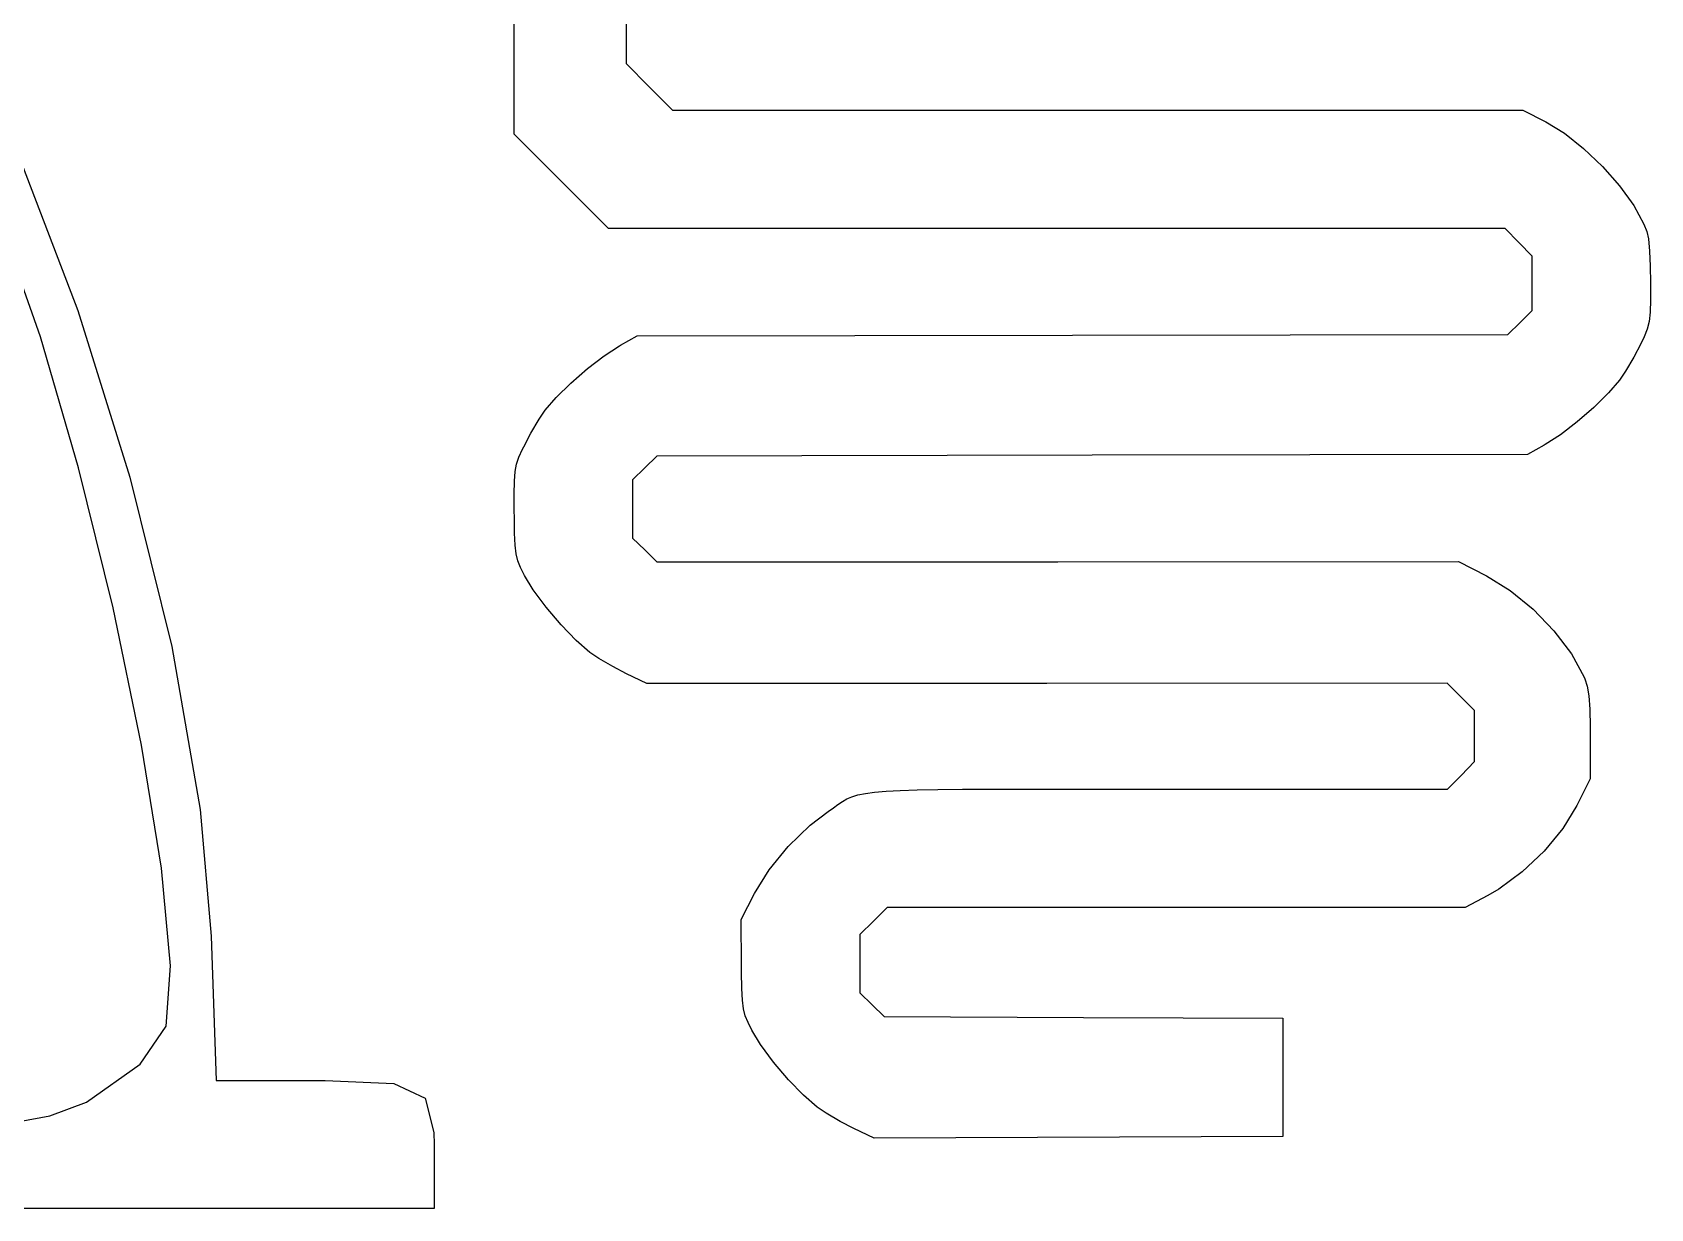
# Model space of a CAD drawing. Extents: x 83.3 to 116.7, y -116.6 to -83.3.
# Drawn here: x 92.373 to 94.9, y -88.48 to -86.644 of the extents above; entities that cross this region are included whole.
import ezdxf

# ---------------------------------------------------------------- set-up
doc = ezdxf.new("R2010")
doc.units = 0
doc.layers.add('BLACK', color=7, linetype='CONTINUOUS')

msp = doc.modelspace()

# ---------------------------------------------------------------- linework, layer by layer
at = {"layer": 'BLACK', "linetype": 'CONTINUOUS'}
for p, q in [((93.125, -86.8024), (93.125, -86.1324)), ((93.3001, -86.3505), (93.2999, -86.6921)), ((93.2999, -86.6921), (93.3361, -86.7286)), ((93.3361, -86.7286), (93.3722, -86.765)), ((93.3722, -86.765), (94.7002, -86.765)), ((94.7002, -86.765), (94.7364, -86.7832)), ((94.7364, -86.7832), (94.7653, -86.8009)), ((93.2724, -86.95), (93.125, -86.8024)), ((94.7653, -86.8009), (94.7954, -86.8249)), ((94.7954, -86.8249), (94.8246, -86.853)), ((92.3514, -86.8368), (92.4435, -87.0776)), ((94.8246, -86.853), (94.8513, -86.8834)), ((94.8513, -86.8834), (94.8736, -86.914)), ((94.8736, -86.914), (94.8896, -86.9428)), ((92.3855, -87.1187), (92.3246, -86.9461)), ((94.6729, -86.95), (93.2724, -86.95)), ((94.694, -86.9714), (94.6729, -86.95)), ((94.8896, -86.9428), (94.8943, -86.9545)), ((94.8943, -86.9545), (94.8965, -86.9661)), ((94.715, -86.9929), (94.694, -86.9714)), ((94.8965, -86.9661), (94.8983, -86.985)), ((94.8983, -86.985), (94.8995, -87.0087)), ((94.715, -87.078), (94.715, -86.9929)), ((94.8995, -87.0087), (94.9, -87.0345)), ((94.9, -87.0345), (94.8999, -87.0612)), ((94.8999, -87.0612), (94.8992, -87.0804)), ((92.4435, -87.0776), (92.5249, -87.3378)), ((94.696, -87.0965), (94.715, -87.078)), ((94.8992, -87.0804), (94.8975, -87.0947)), ((94.6771, -87.115), (94.696, -87.0965)), ((94.8945, -87.1067), (94.8897, -87.1189)), ((94.8975, -87.0947), (94.8945, -87.1067)), ((92.4448, -87.3233), (92.3855, -87.1187)), ((93.2659, -87.1483), (93.2895, -87.1329)), ((93.2895, -87.1329), (93.2911, -87.1321)), ((93.2911, -87.1321), (93.3175, -87.1175)), ((93.3175, -87.1175), (93.9973, -87.1163)), ((93.9973, -87.1163), (94.6771, -87.115)), ((94.8848, -87.1296), (94.8738, -87.1507)), ((94.8897, -87.1189), (94.8848, -87.1296)), ((93.2396, -87.1684), (93.2659, -87.1483)), ((94.8738, -87.1507), (94.8609, -87.1724)), ((93.2136, -87.191), (93.2396, -87.1684)), ((94.8515, -87.1864), (94.8344, -87.2064)), ((94.8609, -87.1724), (94.8515, -87.1864)), ((93.1735, -87.2336), (93.1906, -87.2136)), ((93.1906, -87.2136), (93.2136, -87.191)), ((94.8344, -87.2064), (94.8114, -87.229)), ((93.1641, -87.2476), (93.1735, -87.2336)), ((94.8114, -87.229), (94.7854, -87.2516)), ((93.1511, -87.2693), (93.1641, -87.2476)), ((94.7854, -87.2516), (94.7591, -87.2717)), ((93.1382, -87.2944), (93.1401, -87.2904)), ((93.1401, -87.2904), (93.1511, -87.2693)), ((94.7339, -87.2879), (94.7075, -87.3025)), ((94.7355, -87.2871), (94.7339, -87.2879)), ((94.7591, -87.2717), (94.7355, -87.2871)), ((93.1289, -87.3176), (93.1327, -87.3067)), ((93.1327, -87.3067), (93.1382, -87.2944)), ((93.3479, -87.305), (93.329, -87.3235)), ((94.0277, -87.3037), (93.3479, -87.305)), ((94.7075, -87.3025), (94.0277, -87.3037)), ((92.4987, -87.5418), (92.4448, -87.3233)), ((92.5249, -87.3378), (92.5904, -87.6026)), ((93.1255, -87.3441), (93.1267, -87.3293)), ((93.1267, -87.3293), (93.1289, -87.3176)), ((93.329, -87.3235), (93.31, -87.342)), ((93.1252, -87.3643), (93.1255, -87.3441)), ((93.1254, -87.3922), (93.1252, -87.3643)), ((93.31, -87.342), (93.31, -87.433)), ((93.1255, -87.3992), (93.1254, -87.3922)), ((93.1259, -87.4252), (93.1255, -87.3992)), ((93.1267, -87.444), (93.1259, -87.4252)), ((93.31, -87.433), (93.329, -87.4516)), ((93.1283, -87.4577), (93.1267, -87.444)), ((93.131, -87.4687), (93.1283, -87.4577)), ((93.329, -87.4516), (93.3481, -87.4702)), ((93.1353, -87.4791), (93.131, -87.4687)), ((93.1415, -87.4913), (93.1353, -87.4791)), ((93.1551, -87.5137), (93.1415, -87.4913)), ((93.3481, -87.4702), (93.9741, -87.47)), ((93.9741, -87.47), (94.6, -87.4699)), ((94.6, -87.4699), (94.6438, -87.4921)), ((94.6438, -87.4921), (94.6806, -87.5147)), ((93.1753, -87.5412), (93.1551, -87.5137)), ((94.6806, -87.5147), (94.7163, -87.544)), ((92.5432, -87.7562), (92.4987, -87.5418)), ((93.1984, -87.5687), (93.1753, -87.5412)), ((93.222, -87.593), (93.1984, -87.5687)), ((94.7163, -87.544), (94.7489, -87.5778)), ((93.2436, -87.6115), (93.222, -87.593)), ((94.7489, -87.5778), (94.7762, -87.6139)), ((92.5904, -87.6026), (92.6349, -87.857)), ((93.2576, -87.6209), (93.2436, -87.6115)), ((94.7762, -87.6139), (94.7961, -87.65)), ((93.2793, -87.6338), (93.2576, -87.6209)), ((93.3004, -87.6448), (93.2793, -87.6338)), ((93.3325, -87.66), (93.3004, -87.6448)), ((93.9572, -87.6599), (93.3325, -87.66)), ((94.582, -87.6598), (93.9572, -87.6599)), ((94.6035, -87.681), (94.582, -87.6598)), ((94.7961, -87.65), (94.7972, -87.6526)), ((94.7972, -87.6526), (94.801, -87.6642)), ((94.801, -87.6642), (94.8035, -87.6794)), ((94.625, -87.7021), (94.6035, -87.681)), ((94.8035, -87.6794), (94.8049, -87.7)), ((94.625, -87.7821), (94.625, -87.7021)), ((94.8049, -87.7), (94.8055, -87.7279)), ((94.8055, -87.7279), (94.8056, -87.7408)), ((94.8056, -87.7408), (94.8056, -87.809)), ((92.5744, -87.9486), (92.5432, -87.7562)), ((94.604, -87.8036), (94.625, -87.7821)), ((94.5829, -87.825), (94.604, -87.8036)), ((94.8056, -87.809), (94.7847, -87.8508)), ((93.6309, -87.8489), (93.6378, -87.8444)), ((93.6378, -87.8444), (93.6448, -87.8404)), ((93.6448, -87.8404), (93.6527, -87.837)), ((93.6527, -87.837), (93.6621, -87.8342)), ((93.6621, -87.8342), (93.6737, -87.8318)), ((93.6737, -87.8318), (93.6881, -87.8299)), ((93.6881, -87.8299), (93.706, -87.8284)), ((93.706, -87.8284), (93.728, -87.8272)), ((93.728, -87.8272), (93.7547, -87.8263)), ((93.7547, -87.8263), (93.7869, -87.8257)), ((93.7869, -87.8257), (93.8252, -87.8253)), ((93.8252, -87.8253), (93.8701, -87.8251)), ((93.8701, -87.8251), (93.9225, -87.825)), ((93.9225, -87.825), (93.9829, -87.825)), ((93.9829, -87.825), (94.052, -87.825)), ((94.052, -87.825), (94.1304, -87.825)), ((94.1304, -87.825), (94.1321, -87.825)), ((94.1321, -87.825), (94.5829, -87.825)), ((92.6349, -87.857), (92.6521, -88.0547)), ((93.5877, -87.8814), (93.6153, -87.86)), ((93.6153, -87.86), (93.6237, -87.8541)), ((93.6237, -87.8541), (93.6309, -87.8489)), ((94.7847, -87.8508), (94.7627, -87.8865)), ((93.5533, -87.9146), (93.5877, -87.8814)), ((94.7627, -87.8865), (94.7335, -87.9218)), ((93.5233, -87.9512), (93.5533, -87.9146)), ((94.7335, -87.9218), (94.6994, -87.9541)), ((92.5885, -88.1009), (92.5744, -87.9486)), ((93.5004, -87.9881), (93.5233, -87.9512)), ((94.6994, -87.9541), (94.6631, -87.981)), ((93.4795, -88.0288), (93.5004, -87.9881)), ((94.6456, -87.9912), (94.6103, -88.0099)), ((94.6631, -87.981), (94.6456, -87.9912)), ((93.7079, -88.01), (93.6864, -88.031)), ((94.1591, -88.0099), (93.7079, -88.01)), ((94.6103, -88.0099), (94.1591, -88.0099)), ((93.4803, -88.1003), (93.4795, -88.0288)), ((93.6864, -88.031), (93.665, -88.0521)), ((92.6521, -88.0547), (92.66, -88.2799)), ((93.665, -88.0521), (93.665, -88.143)), ((92.5815, -88.1953), (92.5885, -88.1009)), ((93.4804, -88.1106), (93.4803, -88.1003)), ((93.4808, -88.1361), (93.4804, -88.1106)), ((93.4817, -88.1546), (93.4808, -88.1361)), ((93.665, -88.143), (93.6841, -88.1616)), ((93.4834, -88.1681), (93.4817, -88.1546)), ((93.4861, -88.1789), (93.4834, -88.1681)), ((93.6841, -88.1616), (93.7031, -88.1802)), ((92.5412, -88.2545), (92.5815, -88.1953)), ((93.4904, -88.1893), (93.4861, -88.1789)), ((93.4965, -88.2013), (93.4904, -88.1893)), ((93.7031, -88.1802), (94.0143, -88.1814)), ((94.0143, -88.1814), (94.3255, -88.1825)), ((94.3255, -88.1825), (94.3255, -88.3675)), ((93.5101, -88.2237), (93.4965, -88.2013)), ((93.5303, -88.2512), (93.5101, -88.2237)), ((93.5534, -88.2787), (93.5303, -88.2512)), ((92.4573, -88.3139), (92.5412, -88.2545)), ((92.66, -88.2799), (92.83, -88.2799)), ((92.83, -88.2799), (92.9371, -88.2847)), ((92.9371, -88.2847), (92.9864, -88.3076)), ((93.577, -88.303), (93.5534, -88.2787)), ((92.3999, -88.335), (92.4573, -88.3139)), ((92.9864, -88.3076), (92.9997, -88.3614)), ((93.5986, -88.3215), (93.577, -88.303)), ((93.6126, -88.3309), (93.5986, -88.3215)), ((92.2793, -88.3577), (92.3999, -88.335)), ((93.6343, -88.3438), (93.6126, -88.3309)), ((93.6554, -88.3548), (93.6343, -88.3438)), ((92.9997, -88.3614), (93, -88.38)), ((93.6875, -88.37), (93.6554, -88.3548)), ((94.3255, -88.3675), (93.6875, -88.37)), ((93, -88.38), (93, -88.48)), ((93, -88.48), (92.2665, -88.48))]:
    msp.add_line(p, q, dxfattribs=at)

doc.saveas('drawing.dxf')
